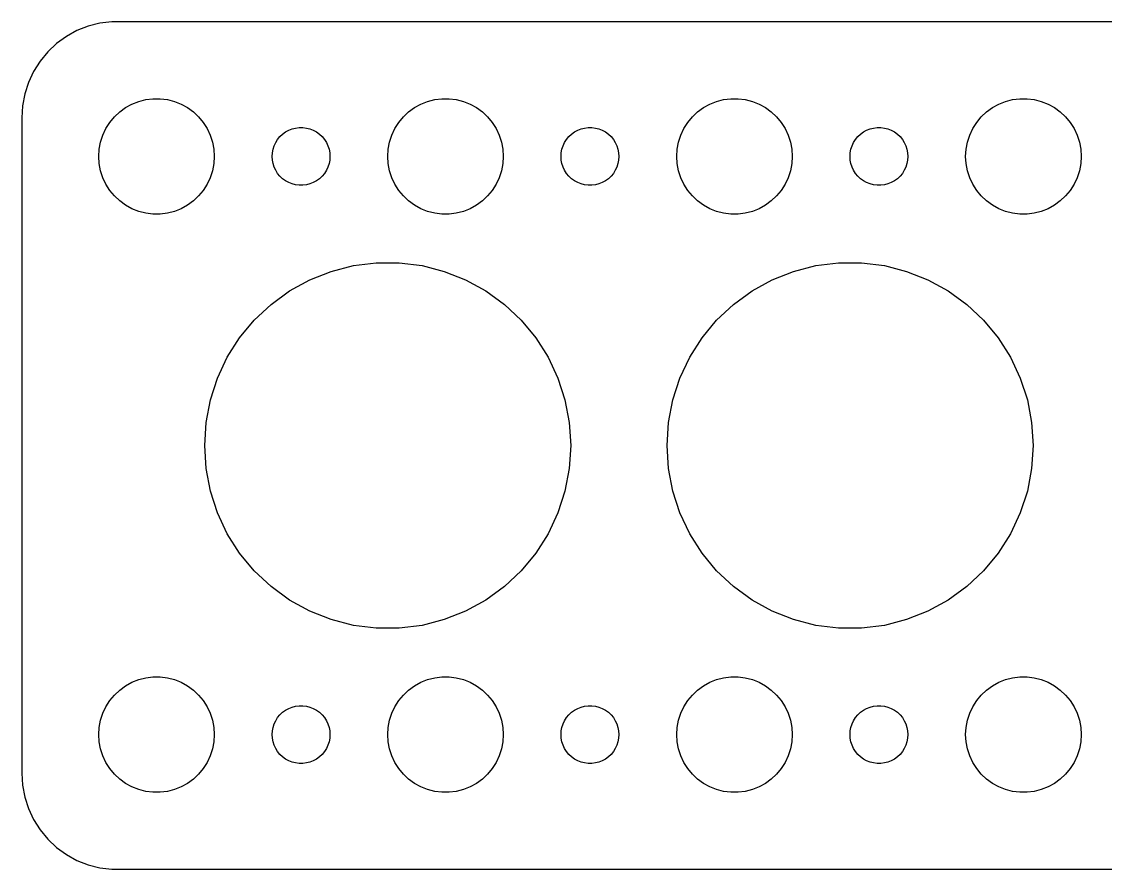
# Model space of a CAD drawing. Header units: metres. Extents: x -67 to 67, y -22 to 22.
# Drawn here: x -67 to -10.8, y -22 to 22 of the extents above; entities that cross this region are included whole.
import ezdxf

# ---------------------------------------------------------------- set-up
doc = ezdxf.new("R2010")
doc.units = ezdxf.units.M

msp = doc.modelspace()

# ---------------------------------------------------------------- linework, layer by layer
for p, q in [((-62.3139, 21.9901), (-62.9369, 21.9114)), ((62.3139, 21.9901), (-62.3139, 21.9901)), ((-64.1289, 21.5241), (-64.6791, 21.2216)), ((-63.5451, 21.7553), (-64.1289, 21.5241)), ((-62.9369, 21.9114), (-63.5451, 21.7553)), ((-65.1871, 20.8526), (-65.6448, 20.4227)), ((-64.6791, 21.2216), (-65.1871, 20.8526)), ((-65.6448, 20.4227), (-66.0451, 19.9389)), ((-66.0451, 19.9389), (-66.3815, 19.4088)), ((-66.3815, 19.4088), (-66.6489, 18.8406)), ((-66.6489, 18.8406), (-66.8429, 18.2434)), ((-66.8429, 18.2434), (-66.9606, 17.6267)), ((-66.9606, 17.6267), (-67, 17)), ((-61.9123, 17.3115), (-61.6075, 17.533)), ((-61.6075, 17.533), (-61.2773, 17.7145)), ((-61.2773, 17.7145), (-60.927, 17.8532)), ((-60.927, 17.8532), (-60.5621, 17.9469)), ((-60.5621, 17.9469), (-60.1884, 17.9941)), ((-60.1884, 17.9941), (-59.8116, 17.9941)), ((-59.8116, 17.9941), (-59.4379, 17.9469)), ((-59.4379, 17.9469), (-59.0729, 17.8532)), ((-59.0729, 17.8532), (-58.7227, 17.7145)), ((-58.7227, 17.7145), (-58.3925, 17.533)), ((-58.3925, 17.533), (-58.0877, 17.3115)), ((-46.9123, 17.3115), (-46.6075, 17.533)), ((-46.6075, 17.533), (-46.2773, 17.7145)), ((-46.2773, 17.7145), (-45.927, 17.8532)), ((-45.927, 17.8532), (-45.5621, 17.9469)), ((-45.5621, 17.9469), (-45.1884, 17.9941)), ((-45.1884, 17.9941), (-44.8116, 17.9941)), ((-44.8116, 17.9941), (-44.4379, 17.9469)), ((-44.4379, 17.9469), (-44.0729, 17.8532)), ((-44.0729, 17.8532), (-43.7227, 17.7145)), ((-43.7227, 17.7145), (-43.3925, 17.533)), ((-43.3925, 17.533), (-43.0877, 17.3115)), ((-31.9123, 17.3115), (-31.6075, 17.533)), ((-31.6075, 17.533), (-31.2773, 17.7145)), ((-31.2773, 17.7145), (-30.927, 17.8532)), ((-30.927, 17.8532), (-30.5621, 17.9469)), ((-30.5621, 17.9469), (-30.1884, 17.9941)), ((-30.1884, 17.9941), (-29.8116, 17.9941)), ((-29.8116, 17.9941), (-29.4379, 17.9469)), ((-29.4379, 17.9469), (-29.0729, 17.8532)), ((-29.0729, 17.8532), (-28.7227, 17.7145)), ((-28.7227, 17.7145), (-28.3925, 17.533)), ((-28.3925, 17.533), (-28.0877, 17.3115)), ((-16.9123, 17.3115), (-16.6075, 17.533)), ((-16.6075, 17.533), (-16.2773, 17.7145)), ((-16.2773, 17.7145), (-15.927, 17.8532)), ((-15.927, 17.8532), (-15.5621, 17.9469)), ((-15.5621, 17.9469), (-15.1884, 17.9941)), ((-15.1884, 17.9941), (-14.8116, 17.9941)), ((-14.8116, 17.9941), (-14.4379, 17.9469)), ((-14.4379, 17.9469), (-14.0729, 17.8532)), ((-14.0729, 17.8532), (-13.7227, 17.7145)), ((-13.7227, 17.7145), (-13.3925, 17.533)), ((-13.3925, 17.533), (-13.0877, 17.3115)), ((-67, 17), (-67, -17)), ((-62.427, 16.7634), (-62.1869, 17.0536)), ((-62.1869, 17.0536), (-61.9123, 17.3115)), ((-58.0877, 17.3115), (-57.8131, 17.0536)), ((-57.8131, 17.0536), (-57.5729, 16.7634)), ((-47.427, 16.7634), (-47.1869, 17.0536)), ((-47.1869, 17.0536), (-46.9123, 17.3115)), ((-43.0877, 17.3115), (-42.8131, 17.0536)), ((-42.8131, 17.0536), (-42.5729, 16.7634)), ((-32.427, 16.7634), (-32.1869, 17.0536)), ((-32.1869, 17.0536), (-31.9123, 17.3115)), ((-28.0877, 17.3115), (-27.8131, 17.0536)), ((-27.8131, 17.0536), (-27.5729, 16.7634)), ((-17.427, 16.7634), (-17.1869, 17.0536)), ((-17.1869, 17.0536), (-16.9123, 17.3115)), ((-13.0877, 17.3115), (-12.8131, 17.0536)), ((-12.8131, 17.0536), (-12.5729, 16.7634)), ((-62.7893, 16.1044), (-62.6289, 16.4453)), ((-62.6289, 16.4453), (-62.427, 16.7634)), ((-57.5729, 16.7634), (-57.3711, 16.4453)), ((-57.3711, 16.4453), (-57.2107, 16.1044)), ((-53.3037, 16.2665), (-53.1387, 16.3572)), ((-53.1387, 16.3572), (-52.9635, 16.4266)), ((-52.9635, 16.4266), (-52.7811, 16.4734)), ((-52.7811, 16.4734), (-52.5942, 16.497)), ((-52.5942, 16.497), (-52.4058, 16.497)), ((-52.4058, 16.497), (-52.2189, 16.4734)), ((-52.2189, 16.4734), (-52.0365, 16.4266)), ((-52.0365, 16.4266), (-51.8613, 16.3572)), ((-51.8613, 16.3572), (-51.6963, 16.2665)), ((-47.7893, 16.1044), (-47.6289, 16.4453)), ((-47.6289, 16.4453), (-47.427, 16.7634)), ((-42.5729, 16.7634), (-42.3711, 16.4453)), ((-42.3711, 16.4453), (-42.2107, 16.1044)), ((-38.3037, 16.2665), (-38.1387, 16.3572)), ((-38.1387, 16.3572), (-37.9635, 16.4266)), ((-37.9635, 16.4266), (-37.7811, 16.4734)), ((-37.7811, 16.4734), (-37.5942, 16.497)), ((-37.5942, 16.497), (-37.4058, 16.497)), ((-37.4058, 16.497), (-37.2189, 16.4734)), ((-37.2189, 16.4734), (-37.0365, 16.4266)), ((-37.0365, 16.4266), (-36.8613, 16.3572)), ((-36.8613, 16.3572), (-36.6963, 16.2665)), ((-32.7893, 16.1044), (-32.6289, 16.4453)), ((-32.6289, 16.4453), (-32.427, 16.7634)), ((-27.5729, 16.7634), (-27.3711, 16.4453)), ((-27.3711, 16.4453), (-27.2107, 16.1044)), ((-23.3037, 16.2665), (-23.1387, 16.3572)), ((-23.1387, 16.3572), (-22.9635, 16.4266)), ((-22.9635, 16.4266), (-22.7811, 16.4734)), ((-22.7811, 16.4734), (-22.5942, 16.497)), ((-22.5942, 16.497), (-22.4058, 16.497)), ((-22.4058, 16.497), (-22.2189, 16.4734)), ((-22.2189, 16.4734), (-22.0365, 16.4266)), ((-22.0365, 16.4266), (-21.8613, 16.3572)), ((-21.8613, 16.3572), (-21.6963, 16.2665)), ((-17.7893, 16.1044), (-17.6289, 16.4453)), ((-17.6289, 16.4453), (-17.427, 16.7634)), ((-12.5729, 16.7634), (-12.3711, 16.4453)), ((-12.3711, 16.4453), (-12.2107, 16.1044)), ((-62.9057, 15.7461), (-62.7893, 16.1044)), ((-57.2107, 16.1044), (-57.0942, 15.7461)), ((-53.8145, 15.7226), (-53.7135, 15.8817)), ((-53.7135, 15.8817), (-53.5934, 16.0268)), ((-53.5934, 16.0268), (-53.4561, 16.1558)), ((-53.4561, 16.1558), (-53.3037, 16.2665)), ((-51.6963, 16.2665), (-51.5439, 16.1558)), ((-51.5439, 16.1558), (-51.4065, 16.0268)), ((-51.4065, 16.0268), (-51.2865, 15.8817)), ((-51.2865, 15.8817), (-51.1855, 15.7226)), ((-47.9057, 15.7461), (-47.7893, 16.1044)), ((-42.2107, 16.1044), (-42.0942, 15.7461)), ((-38.8145, 15.7226), (-38.7135, 15.8817)), ((-38.7135, 15.8817), (-38.5934, 16.0268)), ((-38.5934, 16.0268), (-38.4561, 16.1558)), ((-38.4561, 16.1558), (-38.3037, 16.2665)), ((-36.6963, 16.2665), (-36.5439, 16.1558)), ((-36.5439, 16.1558), (-36.4065, 16.0268)), ((-36.4065, 16.0268), (-36.2865, 15.8817)), ((-36.2865, 15.8817), (-36.1855, 15.7226)), ((-32.9057, 15.7461), (-32.7893, 16.1044)), ((-27.2107, 16.1044), (-27.0942, 15.7461)), ((-23.8145, 15.7226), (-23.7135, 15.8817)), ((-23.7135, 15.8817), (-23.5934, 16.0268)), ((-23.5934, 16.0268), (-23.4561, 16.1558)), ((-23.4561, 16.1558), (-23.3037, 16.2665)), ((-21.6963, 16.2665), (-21.5439, 16.1558)), ((-21.5439, 16.1558), (-21.4065, 16.0268)), ((-21.4065, 16.0268), (-21.2865, 15.8817)), ((-21.2865, 15.8817), (-21.1855, 15.7226)), ((-17.9057, 15.7461), (-17.7893, 16.1044)), ((-12.2107, 16.1044), (-12.0942, 15.7461)), ((-63, 15), (-62.9763, 15.376)), ((-62.9763, 15.376), (-62.9057, 15.7461)), ((-57.0942, 15.7461), (-57.0237, 15.376)), ((-57.0237, 15.376), (-57, 15)), ((-54, 15), (-53.9882, 15.188)), ((-53.9882, 15.188), (-53.9529, 15.373)), ((-53.9529, 15.373), (-53.8947, 15.5522)), ((-53.8947, 15.5522), (-53.8145, 15.7226)), ((-51.1855, 15.7226), (-51.1053, 15.5522)), ((-51.1053, 15.5522), (-51.0471, 15.373)), ((-51.0471, 15.373), (-51.0118, 15.188)), ((-51.0118, 15.188), (-51, 15)), ((-48, 15), (-47.9763, 15.376)), ((-47.9763, 15.376), (-47.9057, 15.7461)), ((-42.0942, 15.7461), (-42.0237, 15.376)), ((-42.0237, 15.376), (-42, 15)), ((-39, 15), (-38.9882, 15.188)), ((-38.9882, 15.188), (-38.9529, 15.373)), ((-38.9529, 15.373), (-38.8947, 15.5522)), ((-38.8947, 15.5522), (-38.8145, 15.7226)), ((-36.1855, 15.7226), (-36.1053, 15.5522)), ((-36.1053, 15.5522), (-36.0471, 15.373)), ((-36.0471, 15.373), (-36.0118, 15.188)), ((-36.0118, 15.188), (-36, 15)), ((-33, 15), (-32.9763, 15.376)), ((-32.9763, 15.376), (-32.9057, 15.7461)), ((-27.0942, 15.7461), (-27.0237, 15.376)), ((-27.0237, 15.376), (-27, 15)), ((-24, 15), (-23.9882, 15.188)), ((-23.9882, 15.188), (-23.9529, 15.373)), ((-23.9529, 15.373), (-23.8947, 15.5522)), ((-23.8947, 15.5522), (-23.8145, 15.7226)), ((-21.1855, 15.7226), (-21.1053, 15.5522)), ((-21.1053, 15.5522), (-21.0471, 15.373)), ((-21.0471, 15.373), (-21.0118, 15.188)), ((-21.0118, 15.188), (-21, 15)), ((-18, 15), (-17.9763, 15.376)), ((-17.9763, 15.376), (-17.9057, 15.7461)), ((-12.0942, 15.7461), (-12.0237, 15.376)), ((-12.0237, 15.376), (-12, 15)), ((-62.9763, 14.624), (-63, 15)), ((-57, 15), (-57.0237, 14.624)), ((-53.9882, 14.812), (-54, 15)), ((-53.9529, 14.627), (-53.9882, 14.812)), ((-53.8947, 14.4478), (-53.9529, 14.627)), ((-51.0471, 14.627), (-51.1053, 14.4478)), ((-51.0118, 14.812), (-51.0471, 14.627)), ((-51, 15), (-51.0118, 14.812)), ((-47.9763, 14.624), (-48, 15)), ((-42, 15), (-42.0237, 14.624)), ((-38.9882, 14.812), (-39, 15)), ((-38.9529, 14.627), (-38.9882, 14.812)), ((-38.8947, 14.4478), (-38.9529, 14.627)), ((-36.0471, 14.627), (-36.1053, 14.4478)), ((-36.0118, 14.812), (-36.0471, 14.627)), ((-36, 15), (-36.0118, 14.812)), ((-32.9763, 14.624), (-33, 15)), ((-27, 15), (-27.0237, 14.624)), ((-23.9882, 14.812), (-24, 15)), ((-23.9529, 14.627), (-23.9882, 14.812)), ((-23.8947, 14.4478), (-23.9529, 14.627)), ((-21.0471, 14.627), (-21.1053, 14.4478)), ((-21.0118, 14.812), (-21.0471, 14.627)), ((-21, 15), (-21.0118, 14.812)), ((-17.9763, 14.624), (-18, 15)), ((-12, 15), (-12.0237, 14.624)), ((-62.9057, 14.2539), (-62.9763, 14.624)), ((-62.7893, 13.8956), (-62.9057, 14.2539)), ((-57.0942, 14.2539), (-57.2107, 13.8956)), ((-57.0237, 14.624), (-57.0942, 14.2539)), ((-53.8145, 14.2774), (-53.8947, 14.4478)), ((-53.7135, 14.1183), (-53.8145, 14.2774)), ((-53.5934, 13.9732), (-53.7135, 14.1183)), ((-51.2865, 14.1183), (-51.4065, 13.9732)), ((-51.1855, 14.2774), (-51.2865, 14.1183)), ((-51.1053, 14.4478), (-51.1855, 14.2774)), ((-47.9057, 14.2539), (-47.9763, 14.624)), ((-47.7893, 13.8956), (-47.9057, 14.2539)), ((-42.0942, 14.2539), (-42.2107, 13.8956)), ((-42.0237, 14.624), (-42.0942, 14.2539)), ((-38.8145, 14.2774), (-38.8947, 14.4478)), ((-38.7135, 14.1183), (-38.8145, 14.2774)), ((-38.5934, 13.9732), (-38.7135, 14.1183)), ((-36.2865, 14.1183), (-36.4065, 13.9732)), ((-36.1855, 14.2774), (-36.2865, 14.1183)), ((-36.1053, 14.4478), (-36.1855, 14.2774)), ((-32.9057, 14.2539), (-32.9763, 14.624)), ((-32.7893, 13.8956), (-32.9057, 14.2539)), ((-27.0942, 14.2539), (-27.2107, 13.8956)), ((-27.0237, 14.624), (-27.0942, 14.2539)), ((-23.8145, 14.2774), (-23.8947, 14.4478)), ((-23.7135, 14.1183), (-23.8145, 14.2774)), ((-23.5934, 13.9732), (-23.7135, 14.1183)), ((-21.2865, 14.1183), (-21.4065, 13.9732)), ((-21.1855, 14.2774), (-21.2865, 14.1183)), ((-21.1053, 14.4478), (-21.1855, 14.2774)), ((-17.9057, 14.2539), (-17.9763, 14.624)), ((-17.7893, 13.8956), (-17.9057, 14.2539)), ((-12.0942, 14.2539), (-12.2107, 13.8956)), ((-12.0237, 14.624), (-12.0942, 14.2539)), ((-62.6289, 13.5547), (-62.7893, 13.8956)), ((-62.427, 13.2366), (-62.6289, 13.5547)), ((-57.3711, 13.5547), (-57.5729, 13.2366)), ((-57.2107, 13.8956), (-57.3711, 13.5547)), ((-53.4561, 13.8442), (-53.5934, 13.9732)), ((-53.3037, 13.7335), (-53.4561, 13.8442)), ((-53.1387, 13.6427), (-53.3037, 13.7335)), ((-52.9635, 13.5734), (-53.1387, 13.6427)), ((-52.7811, 13.5266), (-52.9635, 13.5734)), ((-52.5942, 13.5029), (-52.7811, 13.5266)), ((-52.4058, 13.5029), (-52.5942, 13.5029)), ((-52.2189, 13.5266), (-52.4058, 13.5029)), ((-52.0365, 13.5734), (-52.2189, 13.5266)), ((-51.8613, 13.6427), (-52.0365, 13.5734)), ((-51.6963, 13.7335), (-51.8613, 13.6427)), ((-51.5439, 13.8442), (-51.6963, 13.7335)), ((-51.4065, 13.9732), (-51.5439, 13.8442)), ((-47.6289, 13.5547), (-47.7893, 13.8956)), ((-47.427, 13.2366), (-47.6289, 13.5547)), ((-42.3711, 13.5547), (-42.5729, 13.2366)), ((-42.2107, 13.8956), (-42.3711, 13.5547)), ((-38.4561, 13.8442), (-38.5934, 13.9732)), ((-38.3037, 13.7335), (-38.4561, 13.8442)), ((-38.1387, 13.6427), (-38.3037, 13.7335)), ((-37.9635, 13.5734), (-38.1387, 13.6427)), ((-37.7811, 13.5266), (-37.9635, 13.5734)), ((-37.5942, 13.5029), (-37.7811, 13.5266)), ((-37.4058, 13.5029), (-37.5942, 13.5029)), ((-37.2189, 13.5266), (-37.4058, 13.5029)), ((-37.0365, 13.5734), (-37.2189, 13.5266)), ((-36.8613, 13.6427), (-37.0365, 13.5734)), ((-36.6963, 13.7335), (-36.8613, 13.6427)), ((-36.5439, 13.8442), (-36.6963, 13.7335)), ((-36.4065, 13.9732), (-36.5439, 13.8442)), ((-32.6289, 13.5547), (-32.7893, 13.8956)), ((-32.427, 13.2366), (-32.6289, 13.5547)), ((-27.3711, 13.5547), (-27.5729, 13.2366)), ((-27.2107, 13.8956), (-27.3711, 13.5547)), ((-23.4561, 13.8442), (-23.5934, 13.9732)), ((-23.3037, 13.7335), (-23.4561, 13.8442)), ((-23.1387, 13.6427), (-23.3037, 13.7335)), ((-22.9635, 13.5734), (-23.1387, 13.6427)), ((-22.7811, 13.5266), (-22.9635, 13.5734)), ((-22.5942, 13.5029), (-22.7811, 13.5266)), ((-22.4058, 13.5029), (-22.5942, 13.5029)), ((-22.2189, 13.5266), (-22.4058, 13.5029)), ((-22.0365, 13.5734), (-22.2189, 13.5266)), ((-21.8613, 13.6427), (-22.0365, 13.5734)), ((-21.6963, 13.7335), (-21.8613, 13.6427)), ((-21.5439, 13.8442), (-21.6963, 13.7335)), ((-21.4065, 13.9732), (-21.5439, 13.8442)), ((-17.6289, 13.5547), (-17.7893, 13.8956)), ((-17.427, 13.2366), (-17.6289, 13.5547)), ((-12.3711, 13.5547), (-12.5729, 13.2366)), ((-12.2107, 13.8956), (-12.3711, 13.5547)), ((-62.1869, 12.9464), (-62.427, 13.2366)), ((-61.9123, 12.6884), (-62.1869, 12.9464)), ((-57.8131, 12.9464), (-58.0877, 12.6884)), ((-57.5729, 13.2366), (-57.8131, 12.9464)), ((-47.1869, 12.9464), (-47.427, 13.2366)), ((-46.9123, 12.6884), (-47.1869, 12.9464)), ((-42.8131, 12.9464), (-43.0877, 12.6884)), ((-42.5729, 13.2366), (-42.8131, 12.9464)), ((-32.1869, 12.9464), (-32.427, 13.2366)), ((-31.9123, 12.6884), (-32.1869, 12.9464)), ((-27.8131, 12.9464), (-28.0877, 12.6884)), ((-27.5729, 13.2366), (-27.8131, 12.9464)), ((-17.1869, 12.9464), (-17.427, 13.2366)), ((-16.9123, 12.6884), (-17.1869, 12.9464)), ((-12.8131, 12.9464), (-13.0877, 12.6884)), ((-12.5729, 13.2366), (-12.8131, 12.9464)), ((-61.6075, 12.467), (-61.9123, 12.6884)), ((-61.2773, 12.2855), (-61.6075, 12.467)), ((-58.3925, 12.467), (-58.7227, 12.2855)), ((-58.0877, 12.6884), (-58.3925, 12.467)), ((-46.6075, 12.467), (-46.9123, 12.6884)), ((-46.2773, 12.2855), (-46.6075, 12.467)), ((-43.3925, 12.467), (-43.7227, 12.2855)), ((-43.0877, 12.6884), (-43.3925, 12.467)), ((-31.6075, 12.467), (-31.9123, 12.6884)), ((-31.2773, 12.2855), (-31.6075, 12.467)), ((-28.3925, 12.467), (-28.7227, 12.2855)), ((-28.0877, 12.6884), (-28.3925, 12.467)), ((-16.6075, 12.467), (-16.9123, 12.6884)), ((-16.2773, 12.2855), (-16.6075, 12.467)), ((-13.3925, 12.467), (-13.7227, 12.2855)), ((-13.0877, 12.6884), (-13.3925, 12.467)), ((-60.927, 12.1468), (-61.2773, 12.2855)), ((-60.5621, 12.0531), (-60.927, 12.1468)), ((-60.1884, 12.0059), (-60.5621, 12.0531)), ((-59.8116, 12.0059), (-60.1884, 12.0059)), ((-59.4379, 12.0531), (-59.8116, 12.0059)), ((-59.0729, 12.1468), (-59.4379, 12.0531)), ((-58.7227, 12.2855), (-59.0729, 12.1468)), ((-45.927, 12.1468), (-46.2773, 12.2855)), ((-45.5621, 12.0531), (-45.927, 12.1468)), ((-45.1884, 12.0059), (-45.5621, 12.0531)), ((-44.8116, 12.0059), (-45.1884, 12.0059)), ((-44.4379, 12.0531), (-44.8116, 12.0059)), ((-44.0729, 12.1468), (-44.4379, 12.0531)), ((-43.7227, 12.2855), (-44.0729, 12.1468)), ((-30.927, 12.1468), (-31.2773, 12.2855)), ((-30.5621, 12.0531), (-30.927, 12.1468)), ((-30.1884, 12.0059), (-30.5621, 12.0531)), ((-29.8116, 12.0059), (-30.1884, 12.0059)), ((-29.4379, 12.0531), (-29.8116, 12.0059)), ((-29.0729, 12.1468), (-29.4379, 12.0531)), ((-28.7227, 12.2855), (-29.0729, 12.1468)), ((-15.927, 12.1468), (-16.2773, 12.2855)), ((-15.5621, 12.0531), (-15.927, 12.1468)), ((-15.1884, 12.0059), (-15.5621, 12.0531)), ((-14.8116, 12.0059), (-15.1884, 12.0059)), ((-14.4379, 12.0531), (-14.8116, 12.0059)), ((-14.0729, 12.1468), (-14.4379, 12.0531)), ((-13.7227, 12.2855), (-14.0729, 12.1468)), ((-52.0449, 8.59586), (-50.9357, 9.03503)), ((-50.9357, 9.03503), (-49.7801, 9.33173)), ((-49.7801, 9.33173), (-48.5965, 9.48125)), ((-48.5965, 9.48125), (-47.4035, 9.48125)), ((-47.4035, 9.48125), (-46.2199, 9.33173)), ((-46.2199, 9.33173), (-45.0643, 9.03503)), ((-45.0643, 9.03503), (-43.9551, 8.59586)), ((-28.0449, 8.59586), (-26.9357, 9.03503)), ((-26.9357, 9.03503), (-25.7801, 9.33173)), ((-25.7801, 9.33173), (-24.5965, 9.48125)), ((-24.5965, 9.48125), (-23.4035, 9.48125)), ((-23.4035, 9.48125), (-22.2199, 9.33173)), ((-22.2199, 9.33173), (-21.0643, 9.03503)), ((-21.0643, 9.03503), (-19.9551, 8.59586)), ((-53.0903, 8.0211), (-52.0449, 8.59586)), ((-43.9551, 8.59586), (-42.9096, 8.0211)), ((-29.0903, 8.0211), (-28.0449, 8.59586)), ((-19.9551, 8.59586), (-18.9096, 8.0211)), ((-54.0555, 7.31987), (-53.0903, 8.0211)), ((-42.9096, 8.0211), (-41.9445, 7.31987)), ((-30.0555, 7.31987), (-29.0903, 8.0211)), ((-18.9096, 8.0211), (-17.9445, 7.31987)), ((-54.9252, 6.50319), (-54.0555, 7.31987)), ((-41.9445, 7.31987), (-41.0748, 6.50319)), ((-30.9252, 6.50319), (-30.0555, 7.31987)), ((-17.9445, 7.31987), (-17.0748, 6.50319)), ((-55.6857, 5.58395), (-54.9252, 6.50319)), ((-41.0748, 6.50319), (-40.3143, 5.58395)), ((-31.6857, 5.58395), (-30.9252, 6.50319)), ((-17.0748, 6.50319), (-16.3143, 5.58395)), ((-56.3249, 4.57664), (-55.6857, 5.58395)), ((-40.3143, 5.58395), (-39.6751, 4.57664)), ((-32.3249, 4.57664), (-31.6857, 5.58395)), ((-16.3143, 5.58395), (-15.6751, 4.57664)), ((-56.8329, 3.49718), (-56.3249, 4.57664)), ((-39.6751, 4.57664), (-39.1671, 3.49718)), ((-32.8329, 3.49718), (-32.3249, 4.57664)), ((-15.6751, 4.57664), (-15.1671, 3.49718)), ((-57.2015, 2.36255), (-56.8329, 3.49718)), ((-39.1671, 3.49718), (-38.7984, 2.36255)), ((-33.2015, 2.36255), (-32.8329, 3.49718)), ((-15.1671, 3.49718), (-14.7984, 2.36255)), ((-57.4251, 1.19066), (-57.2015, 2.36255)), ((-38.7984, 2.36255), (-38.5749, 1.19066)), ((-33.4251, 1.19066), (-33.2015, 2.36255)), ((-14.7984, 2.36255), (-14.5749, 1.19066)), ((-57.5, 0), (-57.4251, 1.19066)), ((-38.5749, 1.19066), (-38.5, 0)), ((-33.5, 0), (-33.4251, 1.19066)), ((-14.5749, 1.19066), (-14.5, 0)), ((-57.4251, -1.19066), (-57.5, 0)), ((-38.5, 0), (-38.5749, -1.19066)), ((-33.4251, -1.19066), (-33.5, 0)), ((-14.5, 0), (-14.5749, -1.19066)), ((-57.2015, -2.36255), (-57.4251, -1.19066)), ((-38.5749, -1.19066), (-38.7984, -2.36255)), ((-33.2015, -2.36255), (-33.4251, -1.19066)), ((-14.5749, -1.19066), (-14.7984, -2.36255)), ((-56.8329, -3.49718), (-57.2015, -2.36255)), ((-38.7984, -2.36255), (-39.1671, -3.49718)), ((-32.8329, -3.49718), (-33.2015, -2.36255)), ((-14.7984, -2.36255), (-15.1671, -3.49718)), ((-56.3249, -4.57664), (-56.8329, -3.49718)), ((-39.1671, -3.49718), (-39.6751, -4.57664)), ((-32.3249, -4.57664), (-32.8329, -3.49718)), ((-15.1671, -3.49718), (-15.6751, -4.57664)), ((-55.6857, -5.58395), (-56.3249, -4.57664)), ((-39.6751, -4.57664), (-40.3143, -5.58395)), ((-31.6857, -5.58395), (-32.3249, -4.57664)), ((-15.6751, -4.57664), (-16.3143, -5.58395)), ((-54.9252, -6.50319), (-55.6857, -5.58395)), ((-40.3143, -5.58395), (-41.0748, -6.50319)), ((-30.9252, -6.50319), (-31.6857, -5.58395)), ((-16.3143, -5.58395), (-17.0748, -6.50319)), ((-54.0555, -7.31987), (-54.9252, -6.50319)), ((-41.0748, -6.50319), (-41.9445, -7.31987)), ((-30.0555, -7.31987), (-30.9252, -6.50319)), ((-17.0748, -6.50319), (-17.9445, -7.31987)), ((-53.0903, -8.0211), (-54.0555, -7.31987)), ((-41.9445, -7.31987), (-42.9096, -8.0211)), ((-29.0903, -8.0211), (-30.0555, -7.31987)), ((-17.9445, -7.31987), (-18.9096, -8.0211)), ((-52.0449, -8.59586), (-53.0903, -8.0211)), ((-42.9096, -8.0211), (-43.9551, -8.59586)), ((-28.0449, -8.59586), (-29.0903, -8.0211)), ((-18.9096, -8.0211), (-19.9551, -8.59586)), ((-50.9357, -9.03503), (-52.0449, -8.59586)), ((-43.9551, -8.59586), (-45.0643, -9.03503)), ((-26.9357, -9.03503), (-28.0449, -8.59586)), ((-19.9551, -8.59586), (-21.0643, -9.03503)), ((-49.7801, -9.33173), (-50.9357, -9.03503)), ((-48.5965, -9.48125), (-49.7801, -9.33173)), ((-47.4035, -9.48125), (-48.5965, -9.48125)), ((-46.2199, -9.33173), (-47.4035, -9.48125)), ((-45.0643, -9.03503), (-46.2199, -9.33173)), ((-25.7801, -9.33173), (-26.9357, -9.03503)), ((-24.5965, -9.48125), (-25.7801, -9.33173)), ((-23.4035, -9.48125), (-24.5965, -9.48125)), ((-22.2199, -9.33173), (-23.4035, -9.48125)), ((-21.0643, -9.03503), (-22.2199, -9.33173)), ((-61.6075, -12.467), (-61.2773, -12.2855)), ((-61.2773, -12.2855), (-60.927, -12.1468)), ((-60.927, -12.1468), (-60.5621, -12.0531)), ((-60.5621, -12.0531), (-60.1884, -12.0059)), ((-60.1884, -12.0059), (-59.8116, -12.0059)), ((-59.8116, -12.0059), (-59.4379, -12.0531)), ((-59.4379, -12.0531), (-59.0729, -12.1468)), ((-59.0729, -12.1468), (-58.7227, -12.2855)), ((-58.7227, -12.2855), (-58.3925, -12.467)), ((-46.6075, -12.467), (-46.2773, -12.2855)), ((-46.2773, -12.2855), (-45.927, -12.1468)), ((-45.927, -12.1468), (-45.5621, -12.0531)), ((-45.5621, -12.0531), (-45.1884, -12.0059)), ((-45.1884, -12.0059), (-44.8116, -12.0059)), ((-44.8116, -12.0059), (-44.4379, -12.0531)), ((-44.4379, -12.0531), (-44.0729, -12.1468)), ((-44.0729, -12.1468), (-43.7227, -12.2855)), ((-43.7227, -12.2855), (-43.3925, -12.467)), ((-31.6075, -12.467), (-31.2773, -12.2855)), ((-31.2773, -12.2855), (-30.927, -12.1468)), ((-30.927, -12.1468), (-30.5621, -12.0531)), ((-30.5621, -12.0531), (-30.1884, -12.0059)), ((-30.1884, -12.0059), (-29.8116, -12.0059)), ((-29.8116, -12.0059), (-29.4379, -12.0531)), ((-29.4379, -12.0531), (-29.0729, -12.1468)), ((-29.0729, -12.1468), (-28.7227, -12.2855)), ((-28.7227, -12.2855), (-28.3925, -12.467)), ((-16.6075, -12.467), (-16.2773, -12.2855)), ((-16.2773, -12.2855), (-15.927, -12.1468)), ((-15.927, -12.1468), (-15.5621, -12.0531)), ((-15.5621, -12.0531), (-15.1884, -12.0059)), ((-15.1884, -12.0059), (-14.8116, -12.0059)), ((-14.8116, -12.0059), (-14.4379, -12.0531)), ((-14.4379, -12.0531), (-14.0729, -12.1468)), ((-14.0729, -12.1468), (-13.7227, -12.2855)), ((-13.7227, -12.2855), (-13.3925, -12.467)), ((-62.1869, -12.9464), (-61.9123, -12.6884)), ((-61.9123, -12.6884), (-61.6075, -12.467)), ((-58.3925, -12.467), (-58.0877, -12.6884)), ((-58.0877, -12.6884), (-57.8131, -12.9464)), ((-47.1869, -12.9464), (-46.9123, -12.6884)), ((-46.9123, -12.6884), (-46.6075, -12.467)), ((-43.3925, -12.467), (-43.0877, -12.6884)), ((-43.0877, -12.6884), (-42.8131, -12.9464)), ((-32.1869, -12.9464), (-31.9123, -12.6884)), ((-31.9123, -12.6884), (-31.6075, -12.467)), ((-28.3925, -12.467), (-28.0877, -12.6884)), ((-28.0877, -12.6884), (-27.8131, -12.9464)), ((-17.1869, -12.9464), (-16.9123, -12.6884)), ((-16.9123, -12.6884), (-16.6075, -12.467)), ((-13.3925, -12.467), (-13.0877, -12.6884)), ((-13.0877, -12.6884), (-12.8131, -12.9464)), ((-62.6289, -13.5547), (-62.427, -13.2366)), ((-62.427, -13.2366), (-62.1869, -12.9464)), ((-57.8131, -12.9464), (-57.5729, -13.2366)), ((-57.5729, -13.2366), (-57.3711, -13.5547)), ((-47.6289, -13.5547), (-47.427, -13.2366)), ((-47.427, -13.2366), (-47.1869, -12.9464)), ((-42.8131, -12.9464), (-42.5729, -13.2366)), ((-42.5729, -13.2366), (-42.3711, -13.5547)), ((-32.6289, -13.5547), (-32.427, -13.2366)), ((-32.427, -13.2366), (-32.1869, -12.9464)), ((-27.8131, -12.9464), (-27.5729, -13.2366)), ((-27.5729, -13.2366), (-27.3711, -13.5547)), ((-17.6289, -13.5547), (-17.427, -13.2366)), ((-17.427, -13.2366), (-17.1869, -12.9464)), ((-12.8131, -12.9464), (-12.5729, -13.2366)), ((-12.5729, -13.2366), (-12.3711, -13.5547)), ((-62.9057, -14.2539), (-62.7893, -13.8956)), ((-62.7893, -13.8956), (-62.6289, -13.5547)), ((-57.3711, -13.5547), (-57.2107, -13.8956)), ((-57.2107, -13.8956), (-57.0942, -14.2539)), ((-53.7135, -14.1183), (-53.5934, -13.9732)), ((-53.5934, -13.9732), (-53.4561, -13.8442)), ((-53.4561, -13.8442), (-53.3037, -13.7335)), ((-53.3037, -13.7335), (-53.1387, -13.6427)), ((-53.1387, -13.6427), (-52.9635, -13.5734)), ((-52.9635, -13.5734), (-52.7811, -13.5266)), ((-52.7811, -13.5266), (-52.5942, -13.5029)), ((-52.5942, -13.5029), (-52.4058, -13.5029)), ((-52.4058, -13.5029), (-52.2189, -13.5266)), ((-52.2189, -13.5266), (-52.0365, -13.5734)), ((-52.0365, -13.5734), (-51.8613, -13.6427)), ((-51.8613, -13.6427), (-51.6963, -13.7335)), ((-51.6963, -13.7335), (-51.5439, -13.8442)), ((-51.5439, -13.8442), (-51.4065, -13.9732)), ((-51.4065, -13.9732), (-51.2865, -14.1183)), ((-47.9057, -14.2539), (-47.7893, -13.8956)), ((-47.7893, -13.8956), (-47.6289, -13.5547)), ((-42.3711, -13.5547), (-42.2107, -13.8956)), ((-42.2107, -13.8956), (-42.0942, -14.2539)), ((-38.7135, -14.1183), (-38.5934, -13.9732)), ((-38.5934, -13.9732), (-38.4561, -13.8442)), ((-38.4561, -13.8442), (-38.3037, -13.7335)), ((-38.3037, -13.7335), (-38.1387, -13.6427)), ((-38.1387, -13.6427), (-37.9635, -13.5734)), ((-37.9635, -13.5734), (-37.7811, -13.5266)), ((-37.7811, -13.5266), (-37.5942, -13.5029)), ((-37.5942, -13.5029), (-37.4058, -13.5029)), ((-37.4058, -13.5029), (-37.2189, -13.5266)), ((-37.2189, -13.5266), (-37.0365, -13.5734)), ((-37.0365, -13.5734), (-36.8613, -13.6427)), ((-36.8613, -13.6427), (-36.6963, -13.7335)), ((-36.6963, -13.7335), (-36.5439, -13.8442)), ((-36.5439, -13.8442), (-36.4065, -13.9732)), ((-36.4065, -13.9732), (-36.2865, -14.1183)), ((-32.9057, -14.2539), (-32.7893, -13.8956)), ((-32.7893, -13.8956), (-32.6289, -13.5547)), ((-27.3711, -13.5547), (-27.2107, -13.8956)), ((-27.2107, -13.8956), (-27.0942, -14.2539)), ((-23.7135, -14.1183), (-23.5934, -13.9732)), ((-23.5934, -13.9732), (-23.4561, -13.8442)), ((-23.4561, -13.8442), (-23.3037, -13.7335)), ((-23.3037, -13.7335), (-23.1387, -13.6427)), ((-23.1387, -13.6427), (-22.9635, -13.5734)), ((-22.9635, -13.5734), (-22.7811, -13.5266)), ((-22.7811, -13.5266), (-22.5942, -13.5029)), ((-22.5942, -13.5029), (-22.4058, -13.5029)), ((-22.4058, -13.5029), (-22.2189, -13.5266)), ((-22.2189, -13.5266), (-22.0365, -13.5734)), ((-22.0365, -13.5734), (-21.8613, -13.6427)), ((-21.8613, -13.6427), (-21.6963, -13.7335)), ((-21.6963, -13.7335), (-21.5439, -13.8442)), ((-21.5439, -13.8442), (-21.4065, -13.9732)), ((-21.4065, -13.9732), (-21.2865, -14.1183)), ((-17.9057, -14.2539), (-17.7893, -13.8956)), ((-17.7893, -13.8956), (-17.6289, -13.5547)), ((-12.3711, -13.5547), (-12.2107, -13.8956)), ((-12.2107, -13.8956), (-12.0942, -14.2539)), ((-63, -15), (-62.9763, -14.624)), ((-62.9763, -14.624), (-62.9057, -14.2539)), ((-57.0942, -14.2539), (-57.0237, -14.624)), ((-57.0237, -14.624), (-57, -15)), ((-53.9529, -14.627), (-53.8947, -14.4478)), ((-53.8947, -14.4478), (-53.8145, -14.2774)), ((-53.8145, -14.2774), (-53.7135, -14.1183)), ((-51.2865, -14.1183), (-51.1855, -14.2774)), ((-51.1855, -14.2774), (-51.1053, -14.4478)), ((-51.1053, -14.4478), (-51.0471, -14.627)), ((-48, -15), (-47.9763, -14.624)), ((-47.9763, -14.624), (-47.9057, -14.2539)), ((-42.0942, -14.2539), (-42.0237, -14.624)), ((-42.0237, -14.624), (-42, -15)), ((-38.9529, -14.627), (-38.8947, -14.4478)), ((-38.8947, -14.4478), (-38.8145, -14.2774)), ((-38.8145, -14.2774), (-38.7135, -14.1183)), ((-36.2865, -14.1183), (-36.1855, -14.2774)), ((-36.1855, -14.2774), (-36.1053, -14.4478)), ((-36.1053, -14.4478), (-36.0471, -14.627)), ((-33, -15), (-32.9763, -14.624)), ((-32.9763, -14.624), (-32.9057, -14.2539)), ((-27.0942, -14.2539), (-27.0237, -14.624)), ((-27.0237, -14.624), (-27, -15)), ((-23.9529, -14.627), (-23.8947, -14.4478)), ((-23.8947, -14.4478), (-23.8145, -14.2774)), ((-23.8145, -14.2774), (-23.7135, -14.1183)), ((-21.2865, -14.1183), (-21.1855, -14.2774)), ((-21.1855, -14.2774), (-21.1053, -14.4478)), ((-21.1053, -14.4478), (-21.0471, -14.627)), ((-18, -15), (-17.9763, -14.624)), ((-17.9763, -14.624), (-17.9057, -14.2539)), ((-12.0942, -14.2539), (-12.0237, -14.624)), ((-12.0237, -14.624), (-12, -15)), ((-62.9763, -15.376), (-63, -15)), ((-57, -15), (-57.0237, -15.376)), ((-54, -15), (-53.9882, -14.812)), ((-53.9882, -15.188), (-54, -15)), ((-53.9882, -14.812), (-53.9529, -14.627)), ((-51.0471, -14.627), (-51.0118, -14.812)), ((-51.0118, -14.812), (-51, -15)), ((-51, -15), (-51.0118, -15.188)), ((-47.9763, -15.376), (-48, -15)), ((-42, -15), (-42.0237, -15.376)), ((-39, -15), (-38.9882, -14.812)), ((-38.9882, -15.188), (-39, -15)), ((-38.9882, -14.812), (-38.9529, -14.627)), ((-36.0471, -14.627), (-36.0118, -14.812)), ((-36.0118, -14.812), (-36, -15)), ((-36, -15), (-36.0118, -15.188)), ((-32.9763, -15.376), (-33, -15)), ((-27, -15), (-27.0237, -15.376)), ((-24, -15), (-23.9882, -14.812)), ((-23.9882, -15.188), (-24, -15)), ((-23.9882, -14.812), (-23.9529, -14.627)), ((-21.0471, -14.627), (-21.0118, -14.812)), ((-21.0118, -14.812), (-21, -15)), ((-21, -15), (-21.0118, -15.188)), ((-17.9763, -15.376), (-18, -15)), ((-12, -15), (-12.0237, -15.376)), ((-62.9057, -15.7461), (-62.9763, -15.376)), ((-62.7893, -16.1044), (-62.9057, -15.7461)), ((-57.0942, -15.7461), (-57.2107, -16.1044)), ((-57.0237, -15.376), (-57.0942, -15.7461)), ((-53.9529, -15.373), (-53.9882, -15.188)), ((-53.8947, -15.5522), (-53.9529, -15.373)), ((-53.8145, -15.7226), (-53.8947, -15.5522)), ((-53.7135, -15.8817), (-53.8145, -15.7226)), ((-51.1855, -15.7226), (-51.2865, -15.8817)), ((-51.1053, -15.5522), (-51.1855, -15.7226)), ((-51.0471, -15.373), (-51.1053, -15.5522)), ((-51.0118, -15.188), (-51.0471, -15.373)), ((-47.9057, -15.7461), (-47.9763, -15.376)), ((-47.7893, -16.1044), (-47.9057, -15.7461)), ((-42.0942, -15.7461), (-42.2107, -16.1044)), ((-42.0237, -15.376), (-42.0942, -15.7461)), ((-38.9529, -15.373), (-38.9882, -15.188)), ((-38.8947, -15.5522), (-38.9529, -15.373)), ((-38.8145, -15.7226), (-38.8947, -15.5522)), ((-38.7135, -15.8817), (-38.8145, -15.7226)), ((-36.1855, -15.7226), (-36.2865, -15.8817)), ((-36.1053, -15.5522), (-36.1855, -15.7226)), ((-36.0471, -15.373), (-36.1053, -15.5522)), ((-36.0118, -15.188), (-36.0471, -15.373)), ((-32.9057, -15.7461), (-32.9763, -15.376)), ((-32.7893, -16.1044), (-32.9057, -15.7461)), ((-27.0942, -15.7461), (-27.2107, -16.1044)), ((-27.0237, -15.376), (-27.0942, -15.7461)), ((-23.9529, -15.373), (-23.9882, -15.188)), ((-23.8947, -15.5522), (-23.9529, -15.373)), ((-23.8145, -15.7226), (-23.8947, -15.5522)), ((-23.7135, -15.8817), (-23.8145, -15.7226)), ((-21.1855, -15.7226), (-21.2865, -15.8817)), ((-21.1053, -15.5522), (-21.1855, -15.7226)), ((-21.0471, -15.373), (-21.1053, -15.5522)), ((-21.0118, -15.188), (-21.0471, -15.373)), ((-17.9057, -15.7461), (-17.9763, -15.376)), ((-17.7893, -16.1044), (-17.9057, -15.7461)), ((-12.0942, -15.7461), (-12.2107, -16.1044)), ((-12.0237, -15.376), (-12.0942, -15.7461)), ((-62.6289, -16.4453), (-62.7893, -16.1044)), ((-57.2107, -16.1044), (-57.3711, -16.4453)), ((-53.5934, -16.0268), (-53.7135, -15.8817)), ((-53.4561, -16.1558), (-53.5934, -16.0268)), ((-53.3037, -16.2665), (-53.4561, -16.1558)), ((-53.1387, -16.3572), (-53.3037, -16.2665)), ((-51.6963, -16.2665), (-51.8613, -16.3572)), ((-51.5439, -16.1558), (-51.6963, -16.2665)), ((-51.4065, -16.0268), (-51.5439, -16.1558)), ((-51.2865, -15.8817), (-51.4065, -16.0268)), ((-47.6289, -16.4453), (-47.7893, -16.1044)), ((-42.2107, -16.1044), (-42.3711, -16.4453)), ((-38.5934, -16.0268), (-38.7135, -15.8817)), ((-38.4561, -16.1558), (-38.5934, -16.0268)), ((-38.3037, -16.2665), (-38.4561, -16.1558)), ((-38.1387, -16.3572), (-38.3037, -16.2665)), ((-36.6963, -16.2665), (-36.8613, -16.3572)), ((-36.5439, -16.1558), (-36.6963, -16.2665)), ((-36.4065, -16.0268), (-36.5439, -16.1558)), ((-36.2865, -15.8817), (-36.4065, -16.0268)), ((-32.6289, -16.4453), (-32.7893, -16.1044)), ((-27.2107, -16.1044), (-27.3711, -16.4453)), ((-23.5934, -16.0268), (-23.7135, -15.8817)), ((-23.4561, -16.1558), (-23.5934, -16.0268)), ((-23.3037, -16.2665), (-23.4561, -16.1558)), ((-23.1387, -16.3572), (-23.3037, -16.2665)), ((-21.6963, -16.2665), (-21.8613, -16.3572)), ((-21.5439, -16.1558), (-21.6963, -16.2665)), ((-21.4065, -16.0268), (-21.5439, -16.1558)), ((-21.2865, -15.8817), (-21.4065, -16.0268)), ((-17.6289, -16.4453), (-17.7893, -16.1044)), ((-12.2107, -16.1044), (-12.3711, -16.4453)), ((-62.427, -16.7634), (-62.6289, -16.4453)), ((-62.1869, -17.0536), (-62.427, -16.7634)), ((-57.5729, -16.7634), (-57.8131, -17.0536)), ((-57.3711, -16.4453), (-57.5729, -16.7634)), ((-52.9635, -16.4266), (-53.1387, -16.3572)), ((-52.7811, -16.4734), (-52.9635, -16.4266)), ((-52.5942, -16.497), (-52.7811, -16.4734)), ((-52.4058, -16.497), (-52.5942, -16.497)), ((-52.2189, -16.4734), (-52.4058, -16.497)), ((-52.0365, -16.4266), (-52.2189, -16.4734)), ((-51.8613, -16.3572), (-52.0365, -16.4266)), ((-47.427, -16.7634), (-47.6289, -16.4453)), ((-47.1869, -17.0536), (-47.427, -16.7634)), ((-42.5729, -16.7634), (-42.8131, -17.0536)), ((-42.3711, -16.4453), (-42.5729, -16.7634)), ((-37.9635, -16.4266), (-38.1387, -16.3572)), ((-37.7811, -16.4734), (-37.9635, -16.4266)), ((-37.5942, -16.497), (-37.7811, -16.4734)), ((-37.4058, -16.497), (-37.5942, -16.497)), ((-37.2189, -16.4734), (-37.4058, -16.497)), ((-37.0365, -16.4266), (-37.2189, -16.4734)), ((-36.8613, -16.3572), (-37.0365, -16.4266)), ((-32.427, -16.7634), (-32.6289, -16.4453)), ((-32.1869, -17.0536), (-32.427, -16.7634)), ((-27.5729, -16.7634), (-27.8131, -17.0536)), ((-27.3711, -16.4453), (-27.5729, -16.7634)), ((-22.9635, -16.4266), (-23.1387, -16.3572)), ((-22.7811, -16.4734), (-22.9635, -16.4266)), ((-22.5942, -16.497), (-22.7811, -16.4734)), ((-22.4058, -16.497), (-22.5942, -16.497)), ((-22.2189, -16.4734), (-22.4058, -16.497)), ((-22.0365, -16.4266), (-22.2189, -16.4734)), ((-21.8613, -16.3572), (-22.0365, -16.4266)), ((-17.427, -16.7634), (-17.6289, -16.4453)), ((-17.1869, -17.0536), (-17.427, -16.7634)), ((-12.5729, -16.7634), (-12.8131, -17.0536)), ((-12.3711, -16.4453), (-12.5729, -16.7634)), ((-67, -17), (-66.9606, -17.6267)), ((-61.9123, -17.3115), (-62.1869, -17.0536)), ((-61.6075, -17.533), (-61.9123, -17.3115)), ((-58.0877, -17.3115), (-58.3925, -17.533)), ((-57.8131, -17.0536), (-58.0877, -17.3115)), ((-46.9123, -17.3115), (-47.1869, -17.0536)), ((-46.6075, -17.533), (-46.9123, -17.3115)), ((-43.0877, -17.3115), (-43.3925, -17.533)), ((-42.8131, -17.0536), (-43.0877, -17.3115)), ((-31.9123, -17.3115), (-32.1869, -17.0536)), ((-31.6075, -17.533), (-31.9123, -17.3115)), ((-28.0877, -17.3115), (-28.3925, -17.533)), ((-27.8131, -17.0536), (-28.0877, -17.3115)), ((-16.9123, -17.3115), (-17.1869, -17.0536)), ((-16.6075, -17.533), (-16.9123, -17.3115)), ((-13.0877, -17.3115), (-13.3925, -17.533)), ((-12.8131, -17.0536), (-13.0877, -17.3115)), ((-66.9606, -17.6267), (-66.8429, -18.2434)), ((-61.2773, -17.7145), (-61.6075, -17.533)), ((-60.927, -17.8532), (-61.2773, -17.7145)), ((-60.5621, -17.9469), (-60.927, -17.8532)), ((-60.1884, -17.9941), (-60.5621, -17.9469)), ((-59.8116, -17.9941), (-60.1884, -17.9941)), ((-59.4379, -17.9469), (-59.8116, -17.9941)), ((-59.0729, -17.8532), (-59.4379, -17.9469)), ((-58.7227, -17.7145), (-59.0729, -17.8532)), ((-58.3925, -17.533), (-58.7227, -17.7145)), ((-46.2773, -17.7145), (-46.6075, -17.533)), ((-45.927, -17.8532), (-46.2773, -17.7145)), ((-45.5621, -17.9469), (-45.927, -17.8532)), ((-45.1884, -17.9941), (-45.5621, -17.9469)), ((-44.8116, -17.9941), (-45.1884, -17.9941)), ((-44.4379, -17.9469), (-44.8116, -17.9941)), ((-44.0729, -17.8532), (-44.4379, -17.9469)), ((-43.7227, -17.7145), (-44.0729, -17.8532)), ((-43.3925, -17.533), (-43.7227, -17.7145)), ((-31.2773, -17.7145), (-31.6075, -17.533)), ((-30.927, -17.8532), (-31.2773, -17.7145)), ((-30.5621, -17.9469), (-30.927, -17.8532)), ((-30.1884, -17.9941), (-30.5621, -17.9469)), ((-29.8116, -17.9941), (-30.1884, -17.9941)), ((-29.4379, -17.9469), (-29.8116, -17.9941)), ((-29.0729, -17.8532), (-29.4379, -17.9469)), ((-28.7227, -17.7145), (-29.0729, -17.8532)), ((-28.3925, -17.533), (-28.7227, -17.7145)), ((-16.2773, -17.7145), (-16.6075, -17.533)), ((-15.927, -17.8532), (-16.2773, -17.7145)), ((-15.5621, -17.9469), (-15.927, -17.8532)), ((-15.1884, -17.9941), (-15.5621, -17.9469)), ((-14.8116, -17.9941), (-15.1884, -17.9941)), ((-14.4379, -17.9469), (-14.8116, -17.9941)), ((-14.0729, -17.8532), (-14.4379, -17.9469)), ((-13.7227, -17.7145), (-14.0729, -17.8532)), ((-13.3925, -17.533), (-13.7227, -17.7145)), ((-66.8429, -18.2434), (-66.6489, -18.8406)), ((-66.6489, -18.8406), (-66.3815, -19.4088)), ((-66.3815, -19.4088), (-66.0451, -19.9389)), ((-66.0451, -19.9389), (-65.6448, -20.4227)), ((-65.6448, -20.4227), (-65.1871, -20.8526)), ((-65.1871, -20.8526), (-64.6791, -21.2216)), ((-64.6791, -21.2216), (-64.1289, -21.5241)), ((-64.1289, -21.5241), (-63.5451, -21.7553)), ((-63.5451, -21.7553), (-62.9369, -21.9114)), ((-62.9369, -21.9114), (-62.3139, -21.9901)), ((-62.3139, -21.9901), (62.3139, -21.9901))]:
    msp.add_line(p, q)

doc.saveas('drawing.dxf')
